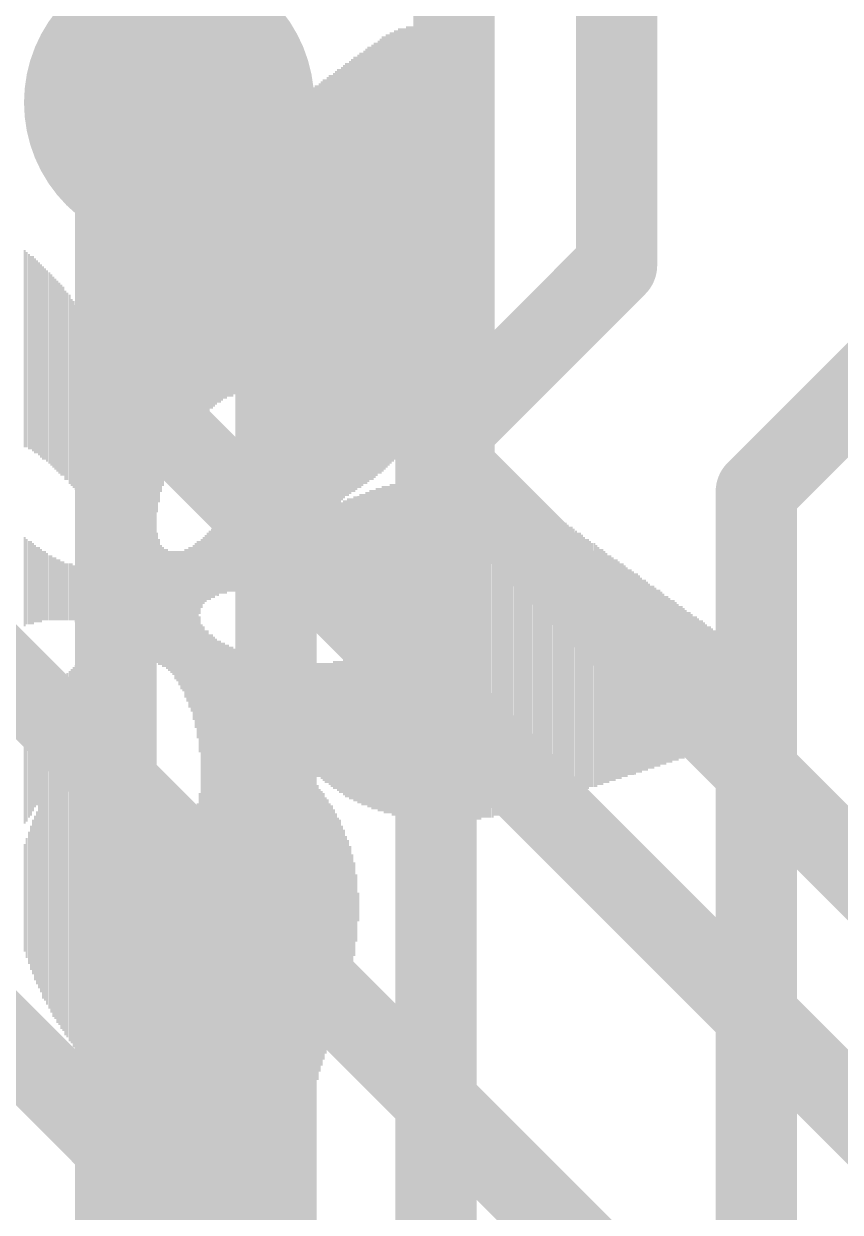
# Model space of a CAD drawing. Extents: x -12.9 to 57.5, y -7.5 to 35.5.
# Drawn here: x 21.771 to 24.32, y 15.459 to 19.169 of the extents above; entities that cross this region are included whole.
import ezdxf

# ---------------------------------------------------------------- set-up
doc = ezdxf.new("R2010")
doc.units = 0
for name, color, linetype in [('1', 12, 'CONTINUOUS'), ('16', 132, 'CONTINUOUS'), ('18', 110, 'CONTINUOUS'), ('21', 40, 'CONTINUOUS')]:
    doc.layers.add(name, color=color, linetype=linetype)

# ---------------------------------------------------------------- blocks, each defined once
blk = doc.blocks.new('RECT')
blk.add_solid([(-0.5, -0.5), (0.5, -0.5), (-0.5, 0.5), (0.5, 0.5)])
blk = doc.blocks.new('ROUNDV')
at = {"const_width": 0.5}
blk.add_lwpolyline([(0, -0.25, 1), (0, 0.25, 1), (0, -0.25)], format="xyb", dxfattribs=at)

msp = doc.modelspace()

# ---------------------------------------------------------------- linework, layer by layer
at = {"layer": '1', "const_width": 0.254}
for points in [[(23.114, 18.669), (23.114, 19.558)], [(23.622, 18.415), (23.622, 19.304)], [(22.0585, 18.7565), (22.225, 18.923)], [(22.0585, 14.524), (22.0585, 18.7565)], [(22.5585, 18.1135), (23.114, 18.669)], [(23.0585, 17.8515), (23.622, 18.415)], [(24.0585, 17.7085), (24.765, 18.415)], [(22.5585, 14.524), (22.5585, 18.1135)], [(23.0585, 14.524), (23.0585, 17.8515)], [(24.0585, 14.524), (24.0585, 17.7085)]]:
    msp.add_lwpolyline(points, dxfattribs=at)
at = {"layer": '1', "const_width": 0.127}
for points in [[(22.2699, 18.8781, 1), (22.1801, 18.9679)], [(22.122, 18.7565, 1), (21.995, 18.7565)], [(22.0136, 18.8014, 1), (22.1034, 18.7116)], [(23.1589, 18.6241, 1), (23.0691, 18.7139)], [(23.0505, 18.669, 1), (23.1775, 18.669)], [(23.6669, 18.3701, 1), (23.5771, 18.4599)], [(23.5585, 18.415, 1), (23.6855, 18.415)], [(22.622, 18.1135, 1), (22.495, 18.1135)], [(22.5136, 18.1584, 1), (22.6034, 18.0686)], [(23.122, 17.8515, 1), (22.995, 17.8515)], [(23.0136, 17.8964, 1), (23.1034, 17.8066)], [(24.122, 17.7085, 1), (23.995, 17.7085)], [(24.0136, 17.7534, 1), (24.1034, 17.6636)]]:
    msp.add_lwpolyline(points, format="xyb", dxfattribs=at)
at = {"layer": '16', "const_width": 0.254}
for points in [[(23.114, 17.78), (23.114, 19.431)], [(22.225, 17.907), (22.225, 18.923)], [(20.574, 18.288), (26.035, 12.827)], [(25.4, 14.732), (22.225, 17.907)], [(25.654, 15.24), (23.114, 17.78)], [(21.209, 16.51), (25.273, 12.446)]]:
    msp.add_lwpolyline(points, dxfattribs=at)
at = {"layer": '16', "const_width": 0.127}
for points in [[(22.2885, 18.923, 1), (22.1615, 18.923)], [(22.2699, 17.9519, 1), (22.1801, 17.8621)], [(22.1615, 17.907, 1), (22.2885, 17.907)], [(23.1589, 17.8249, 1), (23.0691, 17.7351)], [(23.0505, 17.78, 1), (23.1775, 17.78)]]:
    msp.add_lwpolyline(points, format="xyb", dxfattribs=at)

# ---------------------------------------------------------------- block references
at = {"layer": '18', "xscale": 0.9064, "yscale": 0.9064}
msp.add_blockref('ROUNDV', (22.225, 18.923), dxfattribs=at)
msp.add_blockref('ROUNDV', (22.225, 18.923), dxfattribs=at)
at = {"layer": '21', "rotation": 270}
for p, xscale, yscale in [((22.9299, 18.4785), 1.3398, 0.0063), ((22.9362, 18.4817), 1.3335, 0.0064), ((22.9426, 18.4881), 1.3335, 0.0063), ((22.9489, 18.4912), 1.3272, 0.0064), ((22.9552, 18.4944), 1.3208, 0.0063), ((22.9616, 18.4976), 1.3145, 0.0064), ((22.968, 18.5039), 1.3144, 0.0063), ((22.9743, 18.5102), 1.3017, 0.0064), ((22.9807, 18.5134), 1.2954, 0.0063), ((22.987, 18.5166), 1.289, 0.0064), ((22.9933, 18.523), 1.2763, 0.0063), ((22.9997, 18.523), 1.2637, 0.0064), ((23.0061, 18.5293), 1.251, 0.0063), ((23.0124, 18.5325), 1.2446, 0.0064), ((23.0188, 18.5389), 1.2319, 0.0063), ((23.0251, 18.542), 1.2128, 0.0064), ((23.0314, 18.5483), 1.2001, 0.0063), ((23.0378, 18.5547), 1.1874, 0.0064), ((22.8664, 18.4308), 1.3589, 0.0063), ((22.8727, 18.434), 1.3525, 0.0064), ((22.879, 18.4404), 1.3526, 0.0063), ((22.8854, 18.4436), 1.3589, 0.0064), ((22.8918, 18.45), 1.3589, 0.0063), ((22.8981, 18.4531), 1.3526, 0.0064), ((22.9045, 18.4595), 1.3525, 0.0063), ((22.9108, 18.4626), 1.3462, 0.0064), ((22.9171, 18.469), 1.3462, 0.0063), ((22.9235, 18.4721), 1.3399, 0.0064), ((23.0442, 18.5579), 1.1684, 0.0063), ((23.0505, 18.5611), 1.1493, 0.0064), ((23.0569, 18.5706), 1.1303, 0.0063), ((23.0632, 18.5738), 1.1113, 0.0064), ((23.0695, 18.5801), 1.0858, 0.0063), ((23.0759, 18.5896), 1.0668, 0.0064), ((23.0823, 18.596), 1.0414, 0.0063), ((23.0886, 18.6055), 1.0096, 0.0064), ((22.8156, 18.3959), 1.3525, 0.0063), ((22.8219, 18.3992), 1.3589, 0.0064), ((22.8283, 18.4023), 1.3526, 0.0063), ((22.8346, 18.4087), 1.3525, 0.0064), ((22.8409, 18.4119), 1.3589, 0.0063), ((22.8473, 18.4182), 1.3589, 0.0064), ((22.8537, 18.4214), 1.3525, 0.0063), ((22.86, 18.4245), 1.3589, 0.0064), ((23.095, 18.6119), 0.9715, 0.0063), ((23.1013, 18.6213), 0.9271, 0.0064), ((23.1076, 18.6341), 0.8763, 0.0063), ((22.7647, 18.3578), 1.3525, 0.0063), ((22.7711, 18.3642), 1.3526, 0.0064), ((22.7775, 18.3706), 1.3525, 0.0063), ((22.7838, 18.3706), 1.3525, 0.0064), ((22.7902, 18.3769), 1.3526, 0.0063), ((22.7965, 18.3833), 1.3525, 0.0064), ((22.8028, 18.3864), 1.3589, 0.0063), ((22.8092, 18.3896), 1.3526, 0.0064), ((23.114, 18.65), 0.7937, 0.0064), ((22.7203, 18.1833), 1.6383, 0.0064), ((22.7266, 18.1864), 1.6446, 0.0063), ((22.733, 18.1864), 1.6446, 0.0064), ((22.7394, 18.1864), 1.6574, 0.0063), ((22.7457, 18.1896), 1.6637, 0.0064), ((22.7521, 18.1896), 1.6764, 0.0063), ((22.7584, 18.1896), 1.6764, 0.0064), ((22.6695, 18.1737), 1.5812, 0.0064), ((22.6759, 18.1769), 1.5875, 0.0063), ((22.6822, 18.1769), 1.6002, 0.0064), ((22.6885, 18.1769), 1.6002, 0.0063), ((22.6949, 18.1801), 1.6065, 0.0064), ((22.7013, 18.1833), 1.6129, 0.0063), ((22.7076, 18.1832), 1.6256, 0.0064), ((22.714, 18.1832), 1.6256, 0.0063), ((22.6187, 18.161), 1.5304, 0.0064), ((22.6251, 18.1641), 1.5367, 0.0063), ((22.6314, 18.1642), 1.5494, 0.0064), ((22.6378, 18.1642), 1.5494, 0.0063), ((22.6441, 18.1674), 1.5557, 0.0064), ((22.6505, 18.1706), 1.5621, 0.0063), ((22.6568, 18.1737), 1.5684, 0.0064), ((22.6632, 18.1705), 1.5748, 0.0063), ((22.5616, 18.1452), 1.4859, 0.0063), ((22.5679, 18.1452), 1.4859, 0.0064), ((22.5743, 18.1483), 1.4922, 0.0063), ((22.5806, 18.1515), 1.4986, 0.0064), ((22.587, 18.1515), 1.4986, 0.0063), ((22.5933, 18.1515), 1.5113, 0.0064), ((22.5997, 18.1547), 1.5177, 0.0063), ((22.606, 18.1578), 1.524, 0.0064), ((22.6124, 18.1578), 1.524, 0.0063), ((22.5108, 18.1261), 1.4478, 0.0063), ((22.5171, 18.1261), 1.4478, 0.0064), ((22.5235, 18.1293), 1.4541, 0.0063), ((22.5298, 18.1325), 1.4605, 0.0064), ((22.5362, 18.1356), 1.4668, 0.0063), ((22.5425, 18.1356), 1.4668, 0.0064), ((22.5489, 18.1388), 1.4732, 0.0063), ((22.5552, 18.142), 1.4795, 0.0064), ((22.46, 18.4087), 0.8065, 0.0063), ((22.4663, 18.4118), 0.8128, 0.0064), ((22.4727, 18.4087), 0.8191, 0.0063), ((22.479, 18.4087), 0.8319, 0.0064), ((22.4854, 18.4087), 0.8445, 0.0063), ((22.4917, 18.3991), 0.8636, 0.0064), ((22.4981, 18.3864), 0.9017, 0.0063), ((22.5044, 18.1229), 1.4414, 0.0064), ((22.4092, 18.3896), 0.7684, 0.0063), ((22.4155, 18.3927), 0.7747, 0.0064), ((22.4219, 18.3927), 0.7747, 0.0063), ((22.4282, 18.3992), 0.7747, 0.0064), ((22.4346, 18.4023), 0.781, 0.0063), ((22.4409, 18.4055), 0.7874, 0.0064), ((22.4473, 18.4055), 0.7874, 0.0063), ((22.4536, 18.4087), 0.7937, 0.0064), ((22.3647, 18.3578), 0.7683, 0.0064), ((22.3711, 18.3642), 0.7684, 0.0063), ((22.3774, 18.3674), 0.762, 0.0064), ((22.3838, 18.3706), 0.7683, 0.0063), ((22.3901, 18.3769), 0.7684, 0.0064), ((22.3965, 18.3801), 0.762, 0.0063), ((22.4028, 18.3833), 0.7683, 0.0064), ((22.3139, 18.3134), 0.781, 0.0064), ((22.3203, 18.3198), 0.7811, 0.0063), ((22.3266, 18.323), 0.7747, 0.0064), ((22.333, 18.3293), 0.7747, 0.0063), ((22.3393, 18.3388), 0.7684, 0.0064), ((22.3457, 18.342), 0.7747, 0.0063), ((22.352, 18.3483), 0.762, 0.0064), ((22.3584, 18.3515), 0.7684, 0.0063), ((22.2695, 18.2626), 0.8064, 0.0063), ((22.2758, 18.2721), 0.8001, 0.0064), ((22.2822, 18.2784), 0.8001, 0.0063), ((22.2885, 18.288), 0.7938, 0.0064), ((22.2949, 18.2944), 0.7937, 0.0063), ((22.3012, 18.3007), 0.781, 0.0064), ((22.3076, 18.3071), 0.7811, 0.0063), ((22.2314, 18.2118), 0.8446, 0.0063), ((22.2377, 18.2182), 0.8319, 0.0064), ((22.2441, 18.2277), 0.8255, 0.0063), ((22.2504, 18.2372), 0.8192, 0.0064), ((22.2568, 18.2467), 0.8128, 0.0063), ((22.2631, 18.2531), 0.8128, 0.0064), ((22.1933, 18.1324), 0.9144, 0.0063), ((22.1996, 18.1515), 0.889, 0.0064), ((22.206, 18.1641), 0.8763, 0.0063), ((22.2123, 18.1769), 0.8636, 0.0064), ((22.2187, 18.1864), 0.8572, 0.0063), ((22.225, 18.1991), 0.8446, 0.0064), ((22.1615, 17.8626), 1.3779, 0.0064), ((22.1679, 17.8658), 1.3843, 0.0063), ((22.1742, 17.8721), 1.397, 0.0064), ((22.1806, 17.8753), 1.4033, 0.0063), ((22.1869, 18.1134), 0.9398, 0.0064), ((22.1361, 17.8404), 1.3589, 0.0064), ((22.1425, 17.8467), 1.3589, 0.0063), ((22.1488, 17.853), 1.3716, 0.0064), ((22.1552, 17.8594), 1.3716, 0.0063), ((22.1107, 17.7991), 1.3653, 0.0064), ((22.1171, 17.8117), 1.3525, 0.0063), ((22.1234, 17.8212), 1.3589, 0.0064), ((22.1298, 17.8308), 1.3526, 0.0063), ((21.7742, 18.1547), 0.6159, 0.0063), ((21.7805, 18.1515), 0.6096, 0.0064), ((21.7869, 18.1451), 0.6096, 0.0063), ((21.7932, 18.142), 0.6033, 0.0064), ((21.7995, 18.1388), 0.6096, 0.0063), ((22.0917, 17.7387), 1.4224, 0.0063), ((22.098, 17.7642), 1.3843, 0.0064), ((22.1044, 17.7864), 1.3653, 0.0063), ((21.8059, 18.1324), 0.6096, 0.0064), ((21.8123, 18.1293), 0.6033, 0.0063), ((21.8186, 18.1229), 0.6032, 0.0064), ((21.825, 18.1166), 0.6033, 0.0063), ((21.8313, 18.1102), 0.6032, 0.0064), ((21.8377, 18.1071), 0.5969, 0.0063), ((22.0726, 17.091), 2.6289, 0.0064), ((22.079, 17.0942), 2.6606, 0.0063), ((22.0853, 17.0942), 2.6734, 0.0064), ((21.844, 18.1007), 0.5969, 0.0064), ((21.8504, 18.0944), 0.5969, 0.0063), ((21.8567, 18.0879), 0.5969, 0.0064), ((21.8631, 18.0816), 0.5969, 0.0063), ((21.8694, 18.0753), 0.5969, 0.0064), ((21.8758, 18.069), 0.5969, 0.0063), ((22.0599, 17.0878), 2.5845, 0.0064), ((22.0663, 17.0878), 2.6099, 0.0063), ((21.8821, 18.0626), 0.5969, 0.0064), ((21.8885, 18.0563), 0.5969, 0.0063), ((21.8948, 18.0531), 0.5905, 0.0064), ((21.9012, 18.0404), 0.5905, 0.0063), ((21.9075, 18.0372), 0.5842, 0.0064), ((22.0472, 17.0752), 2.5337, 0.0064), ((22.0536, 17.0815), 2.559, 0.0063), ((21.9139, 18.0277), 0.5905, 0.0063), ((21.9202, 18.0181), 0.5842, 0.0064), ((21.9266, 18.0118), 0.5842, 0.0063), ((21.9329, 18.0023), 0.5779, 0.0064), ((22.0345, 17.0625), 2.4701, 0.0064), ((22.0409, 17.072), 2.5019, 0.0063), ((21.9393, 17.9959), 0.5778, 0.0063), ((21.9456, 17.9832), 0.5778, 0.0064), ((21.952, 17.9736), 0.5715, 0.0063), ((22.0282, 17.0465), 2.4257, 0.0063), ((21.9583, 17.9642), 0.5651, 0.0064), ((21.9647, 17.9515), 0.5651, 0.0063), ((21.971, 17.9419), 0.5588, 0.0064), ((21.9774, 17.9261), 0.5525, 0.0063), ((21.9837, 17.9134), 0.5525, 0.0064), ((21.9901, 17.8975), 0.5334, 0.0063), ((21.9964, 17.8784), 0.5334, 0.0064), ((22.0028, 17.8658), 0.5207, 0.0063), ((22.0091, 17.8435), 0.5144, 0.0064), ((22.0155, 17.8212), 0.5207, 0.0063), ((22.0218, 16.9513), 2.2098, 0.0064), ((22.4981, 17.653), 0.5016, 0.0063), ((22.4917, 17.6308), 0.4572, 0.0064), ((22.4854, 17.6149), 0.4254, 0.0063), ((22.4663, 17.5895), 0.3746, 0.0064), ((22.4727, 17.5959), 0.3873, 0.0063), ((22.479, 17.6054), 0.4064, 0.0064), ((22.4536, 17.5737), 0.3429, 0.0064), ((22.46, 17.58), 0.3556, 0.0063), ((22.9426, 17.218), 1.0414, 0.0063), ((22.9489, 17.2149), 1.0477, 0.0064), ((22.9552, 17.2149), 1.0477, 0.0063), ((22.9616, 17.2149), 1.0477, 0.0064), ((22.968, 17.2149), 1.0477, 0.0063), ((22.9743, 17.2181), 1.0541, 0.0064), ((22.9807, 17.2149), 1.0605, 0.0063), ((22.987, 17.2149), 1.0605, 0.0064), ((22.9933, 17.2149), 1.0605, 0.0063), ((22.9997, 17.2149), 1.0605, 0.0064), ((23.0061, 17.2149), 1.0605, 0.0063), ((23.0124, 17.2149), 1.0605, 0.0064), ((23.0188, 17.2149), 1.0605, 0.0063), ((23.0251, 17.2149), 1.0605, 0.0064), ((23.0314, 17.2149), 1.0605, 0.0063), ((23.0378, 17.2149), 1.0605, 0.0064), ((23.0442, 17.2117), 1.0668, 0.0063), ((23.0505, 17.2117), 1.0668, 0.0064), ((23.0569, 17.2117), 1.0668, 0.0063), ((23.0632, 17.2117), 1.0668, 0.0064), ((23.0695, 17.2117), 1.0668, 0.0063), ((23.0759, 17.2117), 1.0668, 0.0064), ((23.0823, 17.2117), 1.0668, 0.0063), ((23.0886, 17.2117), 1.0668, 0.0064), ((23.095, 17.2117), 1.0668, 0.0063), ((23.1013, 17.2117), 1.0668, 0.0064), ((23.1076, 17.2117), 1.0668, 0.0063), ((23.114, 17.2117), 1.0668, 0.0064), ((23.1204, 17.2117), 1.0668, 0.0063), ((23.1267, 17.2117), 1.0668, 0.0064), ((23.1331, 17.2117), 1.0541, 0.0063), ((23.1394, 17.2117), 1.0541, 0.0064), ((23.1457, 17.2117), 1.0541, 0.0063), ((23.1521, 17.2117), 1.0541, 0.0064), ((23.1585, 17.2117), 1.0541, 0.0063), ((22.4346, 17.5546), 0.3048, 0.0063), ((22.4409, 17.561), 0.3175, 0.0064), ((22.4473, 17.5641), 0.3238, 0.0063), ((22.8219, 17.5038), 0.3937, 0.0064), ((22.8283, 17.5006), 0.4, 0.0063), ((22.8346, 17.4974), 0.4064, 0.0064), ((22.8409, 17.4975), 0.4191, 0.0063), ((22.8473, 17.4911), 0.4318, 0.0064), ((22.8537, 17.218), 0.9906, 0.0063), ((22.86, 17.2149), 0.9969, 0.0064), ((22.8664, 17.2149), 0.9969, 0.0063), ((22.8727, 17.2181), 1.0033, 0.0064), ((22.879, 17.2149), 1.0097, 0.0063), ((22.8854, 17.2149), 1.0097, 0.0064), ((22.8918, 17.218), 1.016, 0.0063), ((22.8981, 17.2149), 1.0223, 0.0064), ((22.9045, 17.2149), 1.0223, 0.0063), ((22.9108, 17.2149), 1.0223, 0.0064), ((22.9171, 17.2181), 1.0287, 0.0063), ((22.9235, 17.2149), 1.0351, 0.0064), ((22.9299, 17.2149), 1.0351, 0.0063), ((22.9362, 17.2149), 1.0351, 0.0064), ((23.1648, 17.2085), 1.0478, 0.0064), ((23.1712, 17.2085), 1.0478, 0.0063), ((23.1775, 17.2085), 1.0478, 0.0064), ((23.1838, 17.2085), 1.0478, 0.0063), ((23.1902, 17.2085), 1.0478, 0.0064), ((23.1966, 17.2053), 1.0414, 0.0063), ((23.2029, 17.2085), 1.035, 0.0064), ((23.2093, 17.2085), 1.035, 0.0063), ((23.2156, 17.2085), 1.035, 0.0064), ((23.2219, 17.2053), 1.0287, 0.0063), ((23.2283, 17.2053), 1.0287, 0.0064), ((23.2347, 17.2053), 1.0287, 0.0063), ((23.241, 17.2053), 1.016, 0.0064), ((23.2474, 17.2053), 1.016, 0.0063), ((23.2537, 17.2053), 1.016, 0.0064), ((23.26, 17.2021), 1.0097, 0.0063), ((23.2664, 17.2021), 1.0097, 0.0064), ((23.2728, 17.2053), 1.0033, 0.0063), ((23.2791, 17.2021), 0.9969, 0.0064), ((23.2855, 17.2021), 0.9969, 0.0063), ((23.2918, 17.2021), 0.9969, 0.0064), ((22.4092, 17.5292), 0.2667, 0.0063), ((22.4155, 17.5324), 0.2731, 0.0064), ((22.4219, 17.5387), 0.2858, 0.0063), ((22.4282, 17.545), 0.2985, 0.0064), ((22.7647, 17.5101), 0.3302, 0.0063), ((22.7711, 17.5133), 0.3366, 0.0064), ((22.7775, 17.5101), 0.3429, 0.0063), ((22.7838, 17.5133), 0.3492, 0.0064), ((22.7902, 17.5101), 0.3556, 0.0063), ((22.7965, 17.5069), 0.3619, 0.0064), ((22.8028, 17.5101), 0.3683, 0.0063), ((22.8092, 17.5069), 0.3747, 0.0064), ((22.8156, 17.5038), 0.381, 0.0063), ((23.2981, 17.199), 0.9906, 0.0063), ((23.3045, 17.2021), 0.9843, 0.0064), ((23.3109, 17.1989), 0.9779, 0.0063), ((23.3172, 17.1989), 0.9779, 0.0064), ((23.3236, 17.2021), 0.9715, 0.0063), ((23.3299, 17.199), 0.9652, 0.0064), ((23.3362, 17.199), 0.9652, 0.0063), ((23.3426, 17.1958), 0.9588, 0.0064), ((23.349, 17.1989), 0.9525, 0.0063), ((23.3553, 17.1958), 0.9462, 0.0064), ((23.3617, 17.199), 0.9398, 0.0063), ((23.368, 17.1958), 0.9334, 0.0064), ((23.3743, 17.1958), 0.9334, 0.0063), ((22.3838, 17.5069), 0.2349, 0.0063), ((22.3901, 17.5101), 0.2413, 0.0064), ((22.3965, 17.5165), 0.254, 0.0063), ((22.4028, 17.5197), 0.2603, 0.0064), ((23.3807, 17.1927), 0.9271, 0.0064), ((23.3871, 17.1958), 0.9208, 0.0063), ((23.3934, 17.1926), 0.9144, 0.0064), ((23.3998, 17.1926), 0.9144, 0.0063), ((23.4061, 17.1927), 0.9017, 0.0064), ((23.4124, 17.1927), 0.9017, 0.0063), ((23.4188, 17.1895), 0.8953, 0.0064), ((23.4252, 17.1895), 0.8827, 0.0063), ((23.4315, 17.1895), 0.8827, 0.0064), ((23.4379, 17.1863), 0.8763, 0.0063), ((22.352, 17.4784), 0.2159, 0.0064), ((22.3584, 17.4848), 0.2159, 0.0063), ((22.3647, 17.4879), 0.2222, 0.0064), ((22.3711, 17.4943), 0.2223, 0.0063), ((22.3774, 17.5006), 0.235, 0.0064), ((23.4442, 17.1863), 0.8636, 0.0064), ((23.4505, 17.1863), 0.8636, 0.0063), ((23.4569, 17.1831), 0.8572, 0.0064), ((23.4633, 17.1863), 0.8509, 0.0063), ((23.4696, 17.1831), 0.8446, 0.0064), ((23.476, 17.1799), 0.8382, 0.0063), ((23.4823, 17.1831), 0.8318, 0.0064), ((23.4886, 17.18), 0.8255, 0.0063), ((23.495, 17.1768), 0.8191, 0.0064), ((21.7742, 17.4276), 0.2794, 0.0063), ((21.7805, 17.4276), 0.2667, 0.0064), ((21.7869, 17.4244), 0.2604, 0.0063), ((21.7932, 17.4244), 0.2604, 0.0064), ((22.1869, 17.3768), 0.4064, 0.0064), ((22.1933, 17.3641), 0.3937, 0.0063), ((22.3139, 17.2466), 0.616, 0.0064), ((22.3203, 17.4403), 0.2286, 0.0063), ((22.3266, 17.453), 0.2159, 0.0064), ((22.333, 17.4625), 0.2096, 0.0063), ((22.3393, 17.4688), 0.2095, 0.0064), ((22.3457, 17.4752), 0.2096, 0.0063), ((23.5014, 17.1768), 0.8065, 0.0063), ((23.5077, 17.1768), 0.8065, 0.0064), ((23.5141, 17.1736), 0.8001, 0.0063), ((23.5204, 17.1704), 0.7938, 0.0064), ((23.5267, 17.1704), 0.781, 0.0063), ((23.5331, 17.1704), 0.781, 0.0064), ((23.5395, 17.1704), 0.7684, 0.0063), ((21.7995, 17.4212), 0.254, 0.0063), ((21.8059, 17.4213), 0.2413, 0.0064), ((21.8123, 17.4181), 0.2349, 0.0063), ((21.8186, 17.4181), 0.2349, 0.0064), ((21.825, 17.4149), 0.2286, 0.0063), ((21.8313, 17.4149), 0.2159, 0.0064), ((21.8377, 17.4149), 0.2159, 0.0063), ((21.844, 17.4117), 0.2096, 0.0064), ((22.1996, 17.3545), 0.3747, 0.0064), ((22.206, 17.3482), 0.3746, 0.0063), ((22.2123, 17.3451), 0.3683, 0.0064), ((22.2187, 17.3419), 0.3747, 0.0063), ((22.225, 17.3355), 0.3746, 0.0064), ((22.2314, 17.3323), 0.381, 0.0063), ((22.2377, 17.3292), 0.3873, 0.0064), ((22.2441, 17.3228), 0.4, 0.0063), ((22.2504, 17.3196), 0.4064, 0.0064), ((22.2568, 17.3133), 0.4191, 0.0063), ((22.2631, 17.3069), 0.4318, 0.0064), ((22.2695, 17.3038), 0.4381, 0.0063), ((22.2758, 17.2974), 0.4636, 0.0064), ((22.2822, 17.2911), 0.4763, 0.0063), ((22.2885, 17.2847), 0.5016, 0.0064), ((22.2949, 17.2783), 0.5143, 0.0063), ((22.3012, 17.2689), 0.5461, 0.0064), ((22.3076, 17.2593), 0.5778, 0.0063), ((23.5458, 17.1672), 0.762, 0.0064), ((23.5522, 17.1672), 0.762, 0.0063), ((23.5585, 17.164), 0.7557, 0.0064), ((23.5648, 17.164), 0.7429, 0.0063), ((23.5712, 17.1609), 0.7366, 0.0064), ((23.5776, 17.1609), 0.7366, 0.0063), ((23.5839, 17.1608), 0.7239, 0.0064), ((23.5903, 17.1577), 0.7176, 0.0063), ((21.8504, 17.4085), 0.2032, 0.0063), ((21.8567, 17.4085), 0.2032, 0.0064), ((21.8631, 17.4054), 0.1969, 0.0063), ((21.8694, 17.4054), 0.1969, 0.0064), ((21.8758, 17.4022), 0.1905, 0.0063), ((21.8821, 17.4022), 0.1905, 0.0064), ((21.8885, 17.399), 0.1842, 0.0063), ((21.8948, 17.399), 0.1842, 0.0064), ((21.9012, 17.3958), 0.1778, 0.0063), ((21.9075, 17.3958), 0.1778, 0.0064), ((21.9139, 17.3958), 0.1778, 0.0063), ((21.9202, 17.3958), 0.1778, 0.0064), ((21.9266, 17.3926), 0.1715, 0.0063), ((21.9329, 17.3895), 0.1778, 0.0064), ((21.9393, 17.3895), 0.1778, 0.0063), ((21.9456, 17.3863), 0.1842, 0.0064), ((21.952, 17.3863), 0.1842, 0.0063), ((21.9647, 17.38), 0.1969, 0.0063), ((21.971, 17.3736), 0.2096, 0.0064), ((21.9774, 16.6942), 1.5685, 0.0063), ((21.9837, 16.6878), 1.5812, 0.0064), ((21.9901, 16.6878), 1.5938, 0.0063), ((21.9964, 16.6815), 1.6065, 0.0064), ((22.0028, 16.6815), 1.6193, 0.0063), ((22.0091, 16.6783), 1.6383, 0.0064), ((22.0155, 16.6815), 1.6573, 0.0063), ((23.5966, 17.1545), 0.7112, 0.0064), ((23.6029, 17.1577), 0.7048, 0.0063), ((23.6093, 17.1546), 0.6985, 0.0064), ((23.6157, 17.1514), 0.6921, 0.0063), ((23.622, 17.1545), 0.6858, 0.0064), ((23.6284, 17.1514), 0.6795, 0.0063), ((23.6347, 17.1482), 0.6731, 0.0064), ((23.641, 17.1514), 0.6667, 0.0063), ((23.6474, 17.1482), 0.6604, 0.0064), ((21.9583, 17.38), 0.1841, 0.0064), ((23.6538, 17.145), 0.654, 0.0063), ((23.6601, 17.145), 0.6414, 0.0064), ((23.6665, 17.145), 0.6414, 0.0063), ((23.6728, 17.1418), 0.635, 0.0064), ((23.6791, 17.1387), 0.6287, 0.0063), ((23.6855, 17.1419), 0.6223, 0.0064), ((23.6919, 17.1387), 0.6159, 0.0063), ((23.6982, 17.1355), 0.6096, 0.0064), ((23.7046, 17.1355), 0.5969, 0.0063), ((23.7109, 17.1355), 0.5969, 0.0064), ((23.7172, 17.1323), 0.5906, 0.0063), ((23.7236, 17.1323), 0.5778, 0.0064), ((23.73, 17.1291), 0.5715, 0.0063), ((23.7363, 17.1291), 0.5715, 0.0064), ((23.7427, 17.1291), 0.5588, 0.0063), ((23.749, 17.1259), 0.5525, 0.0064), ((23.7553, 17.1259), 0.5525, 0.0063), ((23.7617, 17.1259), 0.5397, 0.0064), ((23.7681, 17.1228), 0.5334, 0.0063), ((23.7744, 17.1196), 0.527, 0.0064), ((23.7808, 17.1227), 0.5207, 0.0063), ((23.7871, 17.1196), 0.5144, 0.0064), ((23.7934, 17.1164), 0.508, 0.0063), ((23.7998, 17.1196), 0.5016, 0.0064), ((23.8062, 17.1165), 0.4953, 0.0063), ((23.8125, 17.1133), 0.4889, 0.0064), ((23.8189, 17.1133), 0.4763, 0.0063), ((23.8252, 17.1133), 0.4763, 0.0064), ((23.8316, 17.1101), 0.4699, 0.0063), ((23.8379, 17.1101), 0.4572, 0.0064), ((23.8443, 17.1069), 0.4508, 0.0063), ((23.8506, 17.1069), 0.4508, 0.0064), ((22.3203, 17.1069), 0.4254, 0.0063), ((22.3266, 16.3607), 1.8669, 0.0064), ((23.857, 17.1038), 0.4445, 0.0063), ((23.8633, 17.1037), 0.4318, 0.0064), ((23.8697, 17.1037), 0.4318, 0.0063), ((23.876, 17.1038), 0.4191, 0.0064), ((23.8824, 17.1006), 0.4127, 0.0063), ((23.8887, 17.1006), 0.4127, 0.0064), ((23.8951, 17.0974), 0.4064, 0.0063), ((23.9014, 17.0974), 0.3937, 0.0064), ((22.333, 16.3544), 1.8669, 0.0063), ((22.3393, 16.3449), 1.8606, 0.0064), ((22.3457, 16.3418), 1.8669, 0.0063), ((22.352, 16.3322), 1.8606, 0.0064), ((22.3584, 16.3322), 1.8606, 0.0063), ((22.3647, 16.3258), 1.8605, 0.0064), ((23.9078, 17.0942), 0.3874, 0.0063), ((23.9141, 17.0942), 0.3874, 0.0064), ((23.9205, 17.0942), 0.3746, 0.0063), ((23.9268, 17.091), 0.3683, 0.0064), ((23.9332, 17.091), 0.3683, 0.0063), ((23.9395, 17.091), 0.3556, 0.0064), ((23.9459, 17.0878), 0.3493, 0.0063), ((23.9522, 17.0846), 0.3429, 0.0064), ((23.9586, 17.0878), 0.3365, 0.0063), ((21.971, 16.5735), 1.3144, 0.0064), ((22.3711, 16.3227), 1.8542, 0.0063), ((22.3774, 16.3163), 1.8542, 0.0064), ((22.3838, 16.3163), 1.8542, 0.0063), ((22.3901, 16.31), 1.8542, 0.0064), ((22.3965, 16.31), 1.8542, 0.0063), ((22.4028, 16.3068), 1.8478, 0.0064), ((22.4092, 16.3068), 1.8478, 0.0063), ((22.4155, 16.3037), 1.8415, 0.0064), ((22.4219, 16.3037), 1.8415, 0.0063), ((22.4282, 16.3005), 1.8351, 0.0064), ((22.4346, 16.3005), 1.8351, 0.0063), ((22.8346, 16.9735), 0.4889, 0.0064), ((22.8409, 16.9767), 0.4953, 0.0063), ((22.8473, 16.9767), 0.508, 0.0064), ((23.9649, 17.0847), 0.3302, 0.0064), ((23.9713, 17.0815), 0.3238, 0.0063), ((23.9776, 17.0815), 0.3112, 0.0064), ((23.984, 17.0815), 0.3112, 0.0063), ((23.9903, 17.0783), 0.3048, 0.0064), ((23.9967, 17.0784), 0.2921, 0.0063), ((24.003, 17.0784), 0.2921, 0.0064), ((24.0094, 17.0752), 0.2857, 0.0063), ((21.9456, 16.564), 1.2319, 0.0064), ((21.952, 16.5672), 1.2509, 0.0063), ((21.9583, 16.5672), 1.2637, 0.0064), ((21.9647, 16.5672), 1.2891, 0.0063), ((22.4409, 16.2973), 1.8288, 0.0064), ((22.4473, 16.2973), 1.8288, 0.0063), ((22.4536, 16.2941), 1.8224, 0.0064), ((22.46, 16.2941), 1.8224, 0.0063), ((22.4663, 16.2973), 1.8161, 0.0064), ((22.4727, 16.2973), 1.8161, 0.0063), ((22.479, 16.2941), 1.8098, 0.0064), ((22.4854, 16.2973), 1.8034, 0.0063), ((22.4917, 16.2941), 1.797, 0.0064), ((22.4981, 16.2941), 1.797, 0.0063), ((22.5044, 16.2973), 1.7907, 0.0064), ((22.5108, 16.3005), 1.7843, 0.0063), ((22.5171, 16.3005), 1.7843, 0.0064), ((22.5235, 16.3005), 1.7717, 0.0063), ((22.5298, 16.3068), 1.759, 0.0064), ((22.5362, 16.31), 1.7526, 0.0063), ((22.5425, 16.3163), 1.7399, 0.0064), ((22.5489, 16.3163), 1.7272, 0.0063), ((22.5552, 16.3226), 1.7145, 0.0064), ((22.5616, 16.3322), 1.6954, 0.0063), ((22.5679, 16.3386), 1.6827, 0.0064), ((22.5743, 16.3481), 1.6637, 0.0063), ((22.5806, 16.3576), 1.6446, 0.0064), ((22.587, 16.3703), 1.6192, 0.0063), ((22.7394, 16.9799), 0.4, 0.0063), ((22.7457, 16.9799), 0.4, 0.0064), ((22.7521, 16.9767), 0.4064, 0.0063), ((22.7584, 16.9735), 0.4127, 0.0064), ((22.7647, 16.9735), 0.4127, 0.0063), ((22.7711, 16.9735), 0.4255, 0.0064), ((22.7775, 16.9704), 0.4318, 0.0063), ((22.7838, 16.9704), 0.4318, 0.0064), ((22.7902, 16.9703), 0.4445, 0.0063), ((22.7965, 16.9703), 0.4445, 0.0064), ((22.8028, 16.9672), 0.4508, 0.0063), ((22.8092, 16.9704), 0.4572, 0.0064), ((22.8156, 16.9703), 0.4699, 0.0063), ((22.8219, 16.9703), 0.4699, 0.0064), ((22.8283, 16.9704), 0.4826, 0.0063), ((24.0157, 17.0752), 0.2731, 0.0064), ((24.0221, 17.072), 0.2667, 0.0063), ((24.0284, 17.0752), 0.2603, 0.0064), ((24.0348, 17.072), 0.254, 0.0063), ((24.0411, 17.072), 0.2413, 0.0064), ((24.0475, 17.0688), 0.235, 0.0063), ((24.0538, 17.0688), 0.2222, 0.0064), ((24.0602, 17.0688), 0.2222, 0.0063), ((21.9075, 16.5735), 1.1366, 0.0064), ((21.9139, 16.5704), 1.1557, 0.0063), ((21.9202, 16.5703), 1.1684, 0.0064), ((21.9266, 16.5672), 1.1875, 0.0063), ((21.9329, 16.5672), 1.2001, 0.0064), ((21.9393, 16.5672), 1.2129, 0.0063), ((22.5933, 16.3735), 1.6002, 0.0064), ((22.5997, 16.3862), 1.5748, 0.0063), ((22.606, 16.3957), 1.5558, 0.0064), ((22.6124, 16.4053), 1.5367, 0.0063), ((22.6187, 16.4148), 1.5177, 0.0064), ((22.6251, 16.4275), 1.4923, 0.0063), ((22.6314, 16.4338), 1.4796, 0.0064), ((22.6378, 17.018), 0.3112, 0.0063), ((22.6441, 17.0148), 0.3175, 0.0064), ((22.6505, 17.0116), 0.3239, 0.0063), ((22.6568, 17.0085), 0.3302, 0.0064), ((22.6632, 17.0085), 0.3302, 0.0063), ((22.6695, 17.0053), 0.3366, 0.0064), ((22.6759, 17.0022), 0.3429, 0.0063), ((22.6822, 16.999), 0.3493, 0.0064), ((22.6885, 16.9958), 0.3556, 0.0063), ((22.6949, 16.9958), 0.3556, 0.0064), ((22.7013, 16.9926), 0.362, 0.0063), ((22.7076, 16.9895), 0.3683, 0.0064), ((22.714, 16.9863), 0.3747, 0.0063), ((22.7203, 16.9863), 0.3747, 0.0064), ((22.7266, 16.9831), 0.381, 0.0063), ((22.733, 16.9799), 0.3874, 0.0064), ((24.0665, 17.0688), 0.2096, 0.0064), ((24.0729, 17.0688), 0.1968, 0.0063), ((24.0792, 17.0688), 0.1842, 0.0064), ((24.0856, 17.0688), 0.1714, 0.0063), ((24.0919, 17.0656), 0.1524, 0.0064), ((21.8694, 16.5862), 1.0478, 0.0064), ((21.8758, 16.583), 1.0668, 0.0063), ((21.8821, 16.5799), 1.0731, 0.0064), ((21.8885, 16.5767), 1.0922, 0.0063), ((21.8948, 16.5767), 1.1049, 0.0064), ((21.9012, 16.5735), 1.124, 0.0063), ((24.0983, 17.0688), 0.1334, 0.0063), ((24.1046, 17.072), 0.1016, 0.0064), ((21.8123, 16.9005), 0.3429, 0.0063), ((21.8186, 16.618), 0.9207, 0.0064), ((21.825, 16.6116), 0.9334, 0.0063), ((21.8313, 16.6053), 0.9589, 0.0064), ((21.8377, 16.6021), 0.9652, 0.0063), ((21.844, 16.5989), 0.9842, 0.0064), ((21.8504, 16.5958), 1.0033, 0.0063), ((21.8567, 16.5894), 1.016, 0.0064), ((21.8631, 16.5862), 1.035, 0.0063), ((24.111, 17.072), 0.0635, 0.0063), ((21.7742, 16.8624), 0.381, 0.0063), ((21.7805, 16.8656), 0.3746, 0.0064), ((21.7869, 16.8752), 0.3683, 0.0063), ((21.7932, 16.8783), 0.362, 0.0064), ((21.7995, 16.8878), 0.3556, 0.0063), ((21.8059, 16.8941), 0.3429, 0.0064), ((22.0917, 16.3449), 1.2002, 0.0063), ((22.098, 16.3163), 1.1557, 0.0064), ((22.1044, 16.2941), 1.124, 0.0063), ((22.6378, 16.2846), 1.143, 0.0063), ((22.1107, 16.2782), 1.1176, 0.0064), ((22.1171, 16.2624), 1.0985, 0.0063), ((22.6441, 16.291), 1.1049, 0.0064), ((22.6505, 16.2941), 1.0858, 0.0063), ((22.6568, 16.3037), 1.0541, 0.0064), ((22.6632, 16.31), 1.0287, 0.0063), ((22.6695, 16.3132), 0.9969, 0.0064), ((22.1234, 16.2496), 1.0859, 0.0064), ((22.1298, 16.2338), 1.0795, 0.0063), ((22.6759, 16.3195), 0.9716, 0.0063), ((22.6822, 16.329), 0.9398, 0.0064), ((22.6885, 16.3322), 0.9208, 0.0063), ((22.6949, 16.3386), 0.8827, 0.0064), ((22.7013, 16.3449), 0.8572, 0.0063), ((22.1361, 16.2211), 1.0668, 0.0064), ((22.1425, 16.2115), 1.0605, 0.0063), ((22.3139, 16.0877), 1.2954, 0.0064), ((22.3203, 16.1005), 1.3335, 0.0063), ((22.7076, 16.3513), 0.8319, 0.0064), ((22.714, 16.3544), 0.8001, 0.0063), ((22.7203, 16.3607), 0.7747, 0.0064), ((22.7266, 16.3671), 0.7366, 0.0063), ((21.8059, 16.4401), 0.5143, 0.0064), ((21.8123, 16.4401), 0.5397, 0.0063), ((22.1488, 16.1989), 1.0605, 0.0064), ((22.1552, 16.1894), 1.0541, 0.0063), ((22.1615, 16.1798), 1.0604, 0.0064), ((22.1679, 16.1702), 1.0541, 0.0063), ((22.3012, 16.0782), 1.2382, 0.0064), ((22.3076, 16.0814), 1.2573, 0.0063), ((22.733, 16.3703), 0.7176, 0.0064), ((22.7394, 16.3767), 0.6795, 0.0063), ((22.7457, 16.3799), 0.6477, 0.0064), ((21.7932, 16.4401), 0.4509, 0.0064), ((21.7995, 16.4433), 0.4826, 0.0063), ((22.1742, 16.1608), 1.0605, 0.0064), ((22.1806, 16.1513), 1.0541, 0.0063), ((22.1869, 16.1449), 1.0541, 0.0064), ((22.1933, 16.1354), 1.0605, 0.0063), ((22.1996, 16.129), 1.0604, 0.0064), ((22.206, 16.1227), 1.0731, 0.0063), ((22.2758, 16.075), 1.1684, 0.0064), ((22.2822, 16.0751), 1.1811, 0.0063), ((22.2885, 16.075), 1.1938, 0.0064), ((22.2949, 16.0719), 1.2129, 0.0063), ((22.7521, 16.383), 0.616, 0.0063), ((22.7584, 16.3894), 0.5905, 0.0064), ((22.7647, 16.3925), 0.5461, 0.0063), ((21.7805, 16.4401), 0.3747, 0.0064), ((21.7869, 16.4401), 0.4127, 0.0063), ((22.2123, 16.1163), 1.0732, 0.0064), ((22.2187, 16.11), 1.0731, 0.0063), ((22.225, 16.1036), 1.0858, 0.0064), ((22.2314, 16.1004), 1.0922, 0.0063), ((22.2377, 16.0941), 1.0922, 0.0064), ((22.2441, 16.0877), 1.1049, 0.0063), ((22.2504, 16.0846), 1.1113, 0.0064), ((22.2568, 16.0814), 1.1303, 0.0063), ((22.2631, 16.0782), 1.1366, 0.0064), ((22.2695, 16.0782), 1.1494, 0.0063), ((22.7711, 16.3925), 0.5207, 0.0064), ((22.7775, 16.3957), 0.4762, 0.0063), ((21.7742, 16.4401), 0.3365, 0.0063), ((22.7838, 16.3988), 0.4445, 0.0064), ((22.7902, 16.3989), 0.4064, 0.0063), ((22.7965, 16.402), 0.3493, 0.0064), ((22.8028, 16.4053), 0.2921, 0.0063), ((22.8092, 16.4084), 0.2096, 0.0064), ((22.8156, 16.4116), 0.0889, 0.0063)]:
    msp.add_blockref('RECT', p, dxfattribs=dict(at, xscale=xscale, yscale=yscale))

doc.saveas('drawing.dxf')
